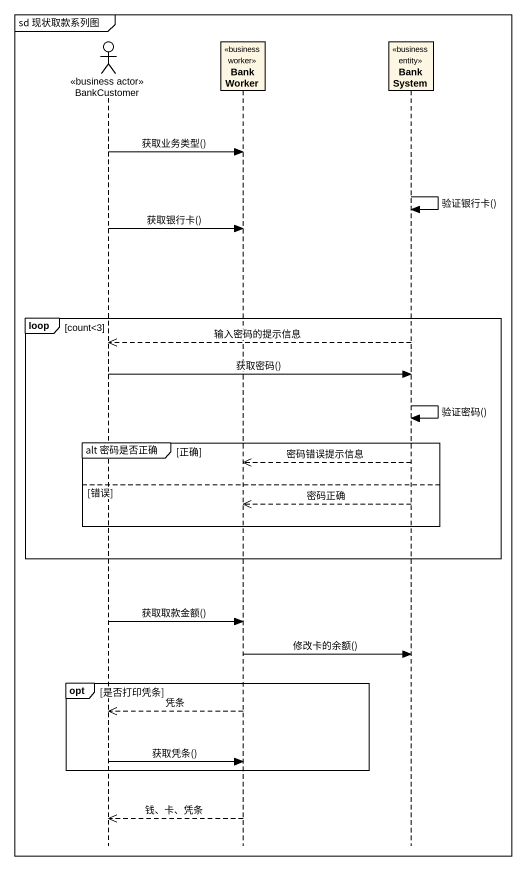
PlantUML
@startuml
mainframe sd 现状取款系列图
hide footbox
actor BankCustomer <<business actor>>
participant BankWorker <<business worker>>
participant BankSystem <<business entity>>

BankCustomer -> BankWorker : 获取业务类型()
BankSystem -> BankSystem : 验证银行卡()
BankCustomer -> BankWorker : 获取银行卡()
loop count<3
  BankSystem -->> BankCustomer : 输入密码的提示信息
  BankCustomer -> BankSystem : 获取密码()
  BankSystem -> BankSystem : 验证密码()
  group alt 密码是否正确 [正确]
    BankSystem -->> BankWorker : 密码错误提示信息
  else 错误
    BankSystem -->> BankWorker : 密码正确
  end
end
BankCustomer -> BankWorker : 获取取款金额()
BankWorker -> BankSystem : 修改卡的余额()
opt 是否打印凭条
  BankWorker -->> BankCustomer : 凭条
  BankCustomer -> BankWorker : 获取凭条()
end
BankWorker -->> BankCustomer : 钱、卡、凭条
@enduml
